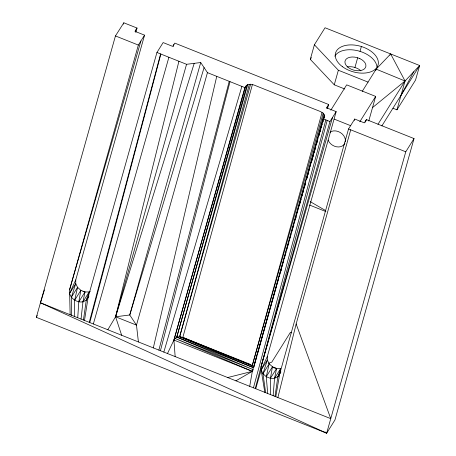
<?xml version="1.0" encoding="UTF-8"?>
<svg xmlns="http://www.w3.org/2000/svg" width="456" height="456" viewBox="0 0 456 456"><rect width="100%" height="100%" fill="white"/><g stroke="black" fill="none" stroke-linecap="round" stroke-linejoin="round"><path stroke-width="0.68" d="M350.715 129.829L296.143 323.959L330.76 418.642L70.138 314.72L69.568 289.777L138.35 45.07L144.558 35.158L134.976 31.333L137.034 28.044L123.827 22.8L115.453 35.933L36.355 317.336L326.667 433.2L334.938 419.982L414.037 138.573L366.39 119.563L364.321 122.869L354.739 119.044L348.538 128.957L279.756 373.663L275.777 396.714M144.558 35.158L75.77 279.859L75.747 283.598L71.358 297.244L71.558 315.284M327.22 120.452L261.174 366.248L261.151 369.981L264.811 392.342M84.48 320.437L88.15 297.192L156.932 52.486L163.134 42.573L172.716 46.398L174.773 43.103L328.645 104.504L326.582 107.804L336.163 111.629L267.381 356.33L267.353 360.069L262.969 373.715L265.643 392.679M74.294 316.373L74.664 300.23L77.566 287.326L75.747 283.598L69.54 293.51C71.261 299.102 77.167 302.784 82.946 301.866L86.281 300.19L88.834 296.109M77.737 317.747L78.797 301.878L80.866 290.312L77.566 287.326L71.358 297.244M273.121 395.66L274.552 378.337L276.61 368.437L280.753 368.419L277.886 376.662L275.008 396.412M81.043 319.063L82.946 301.866L85.004 291.965L89.148 291.948L90.259 291.39M167.477 353.531L173.93 340.062L244.895 87.592L245.932 85.945L247.745 84.599L250.623 84.24L253.804 84.953L320.579 111.606L323.201 113.202L324.569 115.265L324.313 117.226L323.281 118.879L252.316 371.349L249.706 386.317M83.442 320.021L86.281 300.19L89.148 291.948L82.946 301.866M270.442 394.588L270.402 378.349L272.471 366.784L269.171 363.797L267.353 360.069L261.151 369.981L255.73 388.723M267.683 393.488L266.27 376.702L269.171 363.797L262.969 373.715L266.27 376.702L270.402 378.349L274.552 378.337L277.886 376.662L280.81 371.999M153.319 347.888L216.748 76.363M107.833 329.751L115.579 316.772L178.917 61.264M277.875 397.552L296.143 323.959M160.432 350.721L230.012 81.652M158.876 350.105L229.237 81.345M89.781 322.552L160.865 54.059M255.274 388.512L261.174 366.248L329.962 121.541L336.163 111.629M89.256 322.341L160.603 53.95M253.445 387.811L325.869 119.911M249.341 84.4L179.658 336.705L176.78 337.07L174.967 338.409L173.93 340.062L175.15 356.592M252.39 84.634L182.839 337.423L252.236 365.672L253.604 367.73L256.876 356.102M322.033 112.489L252.236 365.672L179.658 336.705L250.623 84.24M246.935 85.198L176.78 337.07L253.604 367.73L323.959 114.348M173.36 46.501L173.935 44.449M365.159 122.288L365.541 120.92M123.445 24.168L123.827 22.8M135.877 32.159L137.034 28.044M121.655 335.263L115.579 316.772L186.544 64.307L200.72 62.529L207.446 72.646L244.895 87.592M200.72 62.529L129.749 314.993L136.481 325.117L138.413 341.943M207.446 72.646L136.481 325.117L115.579 316.772L194.199 63.344M247.745 84.599L176.78 337.07L253.348 369.696L174.967 338.409L252.316 371.349L253.006 370.243M344.822 89.023L334.265 84.81L310.297 59.343L314.389 44.779L325.037 27.759L419.645 65.521L415.553 80.079L396.948 109.828L392.986 108.243M323.201 113.202L252.236 365.672L249.609 364.07L182.839 337.423L179.658 336.705L253.604 367.73M257.258 354.734L259.185 347.888M259.567 346.52L264.184 330.098M264.565 328.73L266.492 321.89M266.874 320.522L269.183 312.309M269.57 310.941L271.491 304.101M271.879 302.733L276.49 286.311M276.877 284.943L278.798 278.103M279.186 276.735L281.495 268.521M281.876 267.153L283.797 260.313M284.185 258.945L286.106 252.1M286.493 250.732L288.802 242.524M289.184 241.156L291.11 234.316M291.492 232.942L293.801 224.734M294.183 223.366L296.109 216.526M296.491 215.158L298.418 208.312M298.8 206.944L301.108 198.736M301.496 197.368L303.417 190.522M303.799 189.154L305.725 182.315M306.495 179.578L308.416 172.733M308.803 171.365L309.761 167.945M310.148 166.577L310.724 164.525M311.112 163.157L313.414 154.949M313.802 153.575L315.723 146.735M316.111 145.367L318.031 138.527M318.419 137.159L320.728 128.945M321.109 127.577L322.073 124.157M323.03 120.737L322.455 122.789L323.857 117.961M323.418 119.369L324.569 115.265M281.016 270.921L281.591 268.863M288.312 244.855L288.893 242.797M293.311 227.025L293.886 224.968M295.613 218.794L296.189 216.737M299.267 205.759L300.225 202.327M300.612 200.959L301.188 198.901M301.952 196.154L302.533 194.096M302.915 192.728L303.491 190.671M304.26 187.923L305.218 184.498M306.951 178.325L307.526 176.267M307.908 174.893L308.484 172.835M309.253 170.094L309.829 168.036M311.562 161.863L312.52 158.431M312.907 157.058L313.483 155M314.252 152.258L314.828 150.201M315.21 148.827L315.786 146.769M316.555 144.028L317.513 140.596M318.858 135.797L319.821 132.365M320.203 130.992L322.124 124.135M315.21 149.22L315.786 147.163M320.203 131.413L320.779 129.361M322.506 123.2L323.087 121.142M323.663 119.09L324.427 116.354M327.493 108.614L328.645 104.504M334.265 84.81L338.358 70.247L314.389 44.779M354.928 67.511L357.652 57.809M360.012 51.363L361.374 46.512M354.358 120.412L354.739 119.044M375.772 70.458L376.143 69.135L390.661 53.95L405.048 80.997L396.948 109.828M366.003 120.931L366.39 119.563M368.762 120.977L375.664 96.421L346.674 84.85L330.811 110.215M44.449 289.902L40.447 302.773L326.667 433.2L405.766 151.797L414.037 138.573M135.244 32.034L135.825 29.976M93.355 323.977L168.897 57.262M245.356 86.857L173.93 340.062L252.316 371.349L235.917 380.823M326.849 108.505L327.431 106.447M69.568 289.777L140.898 41.006M261.174 366.248L332.504 117.477M163.835 352.078L241.879 86.389M204.083 67.585L129.749 314.993L115.579 316.772M36.355 317.336L37.21 315.404M69.54 293.51L75.77 279.859M267.381 356.33L261.151 369.981L262.969 373.715M401.041 95.264L413.689 71.837M86.281 300.19L88.874 296.041M277.886 376.662L280.839 371.931M74.664 300.23L80.866 290.312L85.004 291.965L78.797 301.878M310.297 59.343L311.402 57.581M362.235 91.371L376.143 69.135L405.048 80.997L419.645 65.521L381.866 125.913M389.914 55.142L390.661 53.95M359.795 121.78L375.664 96.421M377.978 124.266L405.048 80.997L372.535 107.593M266.27 376.702L272.471 366.784L276.61 368.437L270.402 378.349M274.552 378.337L280.753 368.419M268.464 363.289L271.77 362.149L290.426 332.327L291.737 332.851M227.681 377.539L252.316 371.349M82.935 291.481L85.004 291.965M273.161 367.627L276.61 368.437M338.358 70.247L368.089 82.114M334.276 119.141L350.749 125.719M115.453 35.933L138.35 45.07M156.932 52.486L186.544 64.307M323.281 118.879L329.962 121.541M348.538 128.957L405.766 151.797M309.499 205.029L325.926 211.584M40.447 302.773L70.138 314.72M310.217 201.632L325.601 210.564M324.985 431.895L326.667 433.2M344.975 143.007A9.468 7.45 32 0 1 336.653 146.826A9.468 7.45 32 0 1 328.098 140.066M329.956 132.263A9.468 7.45 32 0 1 340.358 132.559A9.468 7.45 32 0 1 345.329 141.742M347.198 66.969A10.767 6.481 15.7 0 1 354.472 67.346L357.099 68.314A10.767 6.481 15.7 0 1 360.873 70.822M334.829 56.248A22.093 13.298 15.7 0 1 358.154 50.838A22.093 13.298 15.7 0 1 376.981 66.975M359.824 58.607L357.202 57.638A10.767 6.481 15.7 0 0 345.386 60.163A10.767 6.481 15.7 0 0 351.046 69.141L353.668 70.11A10.767 6.481 15.7 0 0 365.478 67.585A10.767 6.481 15.7 0 0 359.824 58.607M342.296 66.576A22.093 13.298 15.7 0 0 377.882 65.584A22.093 13.298 15.7 0 0 350.219 44.905A22.093 13.298 15.7 0 0 342.296 66.576"/></g></svg>
